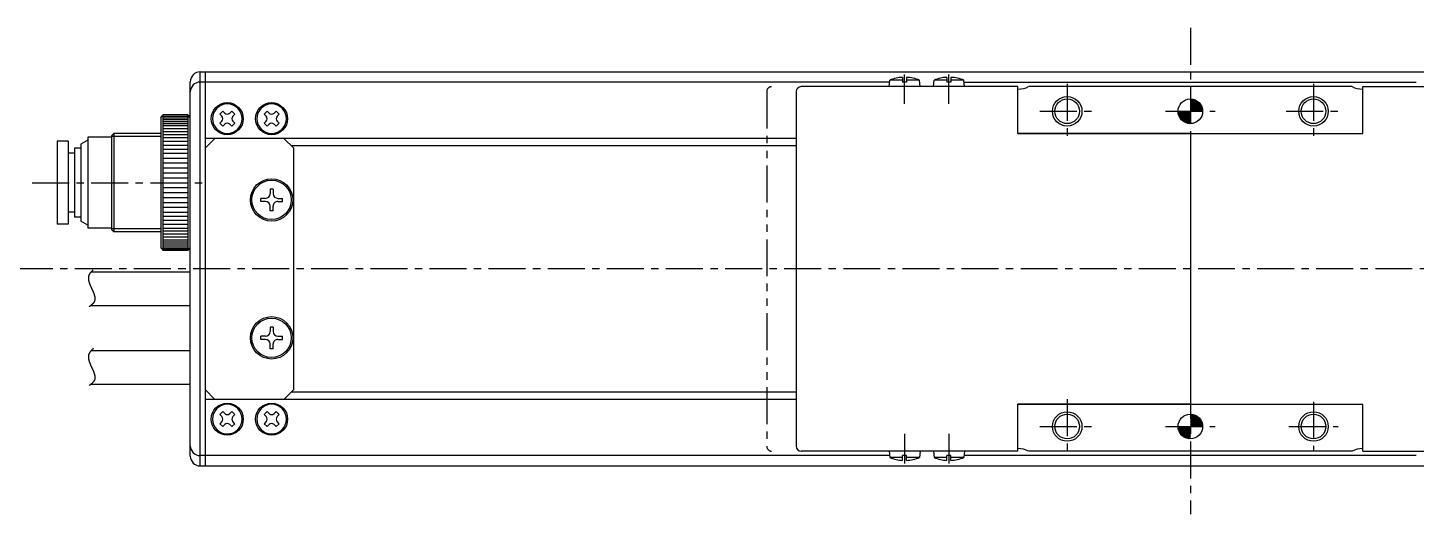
# Model space of a CAD drawing. Extents: x -649 to 158, y -52 to 438.
# Drawn here: x -507 to -225.1, y 339.2 to 438 of the extents above; entities that cross this region are included whole.
import ezdxf

# ---------------------------------------------------------------- set-up
doc = ezdxf.new("R2010")
doc.units = 0
for name, pattern in [('CENTER', [12, 7.5, -1.5, 1.5, -1.5]), ('CONTINOUS', [0]), ('PHANTOM', [15, 7.5, -1.5, 1.5, -1.5, 1.5, -1.5])]:
    doc.linetypes.add(name, pattern=pattern)
doc.layers.get('0').update_dxf_attribs({"linetype": 'CONTINUOUS'})
doc.layers.add('CENTER', color=1, linetype='CENTER')

# ---------------------------------------------------------------- blocks, each defined once
blk = doc.blocks.new('*X6')
at = {"color": 0}
for p, q in [((-270.96, 359.39), (-270.83, 359.52)), ((-270.96, 359.17), (-270.62, 359.5)), ((-270.96, 358.94), (-270.43, 359.47)), ((-270.96, 358.72), (-270.25, 359.42)), ((-270.96, 358.49), (-270.08, 359.37)), ((-270.96, 358.27), (-269.93, 359.3)), ((-270.96, 358.05), (-269.78, 359.23)), ((-270.96, 357.82), (-269.63, 359.15)), ((-270.96, 357.6), (-269.5, 359.06)), ((-270.96, 357.38), (-269.37, 358.96)), ((-270.96, 357.15), (-269.25, 358.86)), ((-270.86, 357.02), (-269.14, 358.74)), ((-270.64, 357.02), (-269.04, 358.63)), ((-270.41, 357.02), (-268.94, 358.5)), ((-270.19, 357.02), (-268.85, 358.37)), ((-269.97, 357.02), (-268.77, 358.23)), ((-269.74, 357.02), (-268.69, 358.08)), ((-273.45, 356.89), (-273.32, 357.02)), ((-273.43, 356.69), (-273.1, 357.02)), ((-273.4, 356.5), (-272.87, 357.02)), ((-273.36, 356.32), (-272.65, 357.02)), ((-273.3, 356.15), (-272.43, 357.02)), ((-273.23, 355.99), (-272.2, 357.02)), ((-273.16, 355.84), (-271.98, 357.02)), ((-273.08, 355.7), (-271.76, 357.02)), ((-272.99, 355.57), (-271.53, 357.02)), ((-272.89, 355.44), (-271.31, 357.02)), ((-272.79, 355.32), (-271.09, 357.02)), ((-272.68, 355.21), (-270.96, 356.93)), ((-272.56, 355.1), (-270.96, 356.71)), ((-272.43, 355.01), (-270.96, 356.48)), ((-272.3, 354.92), (-270.96, 356.26)), ((-272.16, 354.83), (-270.96, 356.03)), ((-272.01, 354.76), (-270.96, 355.81)), ((-271.85, 354.69), (-270.96, 355.59)), ((-271.69, 354.63), (-270.96, 355.36)), ((-271.51, 354.59), (-270.96, 355.14)), ((-269.52, 357.02), (-268.62, 357.92)), ((-269.3, 357.02), (-268.57, 357.75)), ((-269.07, 357.02), (-268.52, 357.58)), ((-268.85, 357.02), (-268.48, 357.39)), ((-268.63, 357.02), (-268.46, 357.19)), ((-271.32, 354.55), (-270.96, 354.92)), ((-271.12, 354.53), (-270.96, 354.69))]:
    blk.add_line(p, q, dxfattribs=at)
blk = doc.blocks.new('*X7')
at = {"color": 0}
for p, q in [((-270.96, 423.34), (-270.78, 423.52)), ((-270.96, 423.12), (-270.58, 423.5)), ((-270.96, 422.89), (-270.39, 423.46)), ((-270.96, 422.67), (-270.22, 423.41)), ((-270.96, 422.45), (-270.05, 423.35)), ((-270.96, 422.22), (-269.89, 423.29)), ((-270.96, 422), (-269.75, 423.21)), ((-270.96, 421.78), (-269.61, 423.13)), ((-270.96, 421.55), (-269.47, 423.04)), ((-270.96, 421.33), (-269.35, 422.94)), ((-270.96, 421.1), (-269.23, 422.83)), ((-273.45, 420.85), (-273.27, 421.02)), ((-273.43, 420.65), (-273.05, 421.02)), ((-273.39, 420.46), (-272.83, 421.02)), ((-273.34, 420.28), (-272.6, 421.02)), ((-273.29, 420.12), (-272.38, 421.02)), ((-273.22, 419.96), (-272.16, 421.02)), ((-273.14, 419.81), (-271.93, 421.02)), ((-273.06, 419.67), (-271.71, 421.02)), ((-272.97, 419.54), (-271.48, 421.02)), ((-272.87, 419.41), (-271.26, 421.02)), ((-272.76, 419.3), (-271.04, 421.02)), ((-272.65, 419.19), (-270.96, 420.88)), ((-272.53, 419.08), (-270.96, 420.66)), ((-272.4, 418.99), (-270.96, 420.43)), ((-272.27, 418.9), (-270.96, 420.21)), ((-272.13, 418.82), (-270.96, 419.99)), ((-270.81, 421.02), (-269.12, 422.72)), ((-270.59, 421.02), (-269.02, 422.6)), ((-270.37, 421.02), (-268.92, 422.47)), ((-270.14, 421.02), (-268.83, 422.34)), ((-269.92, 421.02), (-268.75, 422.2)), ((-269.7, 421.02), (-268.67, 422.04)), ((-269.47, 421.02), (-268.61, 421.89)), ((-269.25, 421.02), (-268.56, 421.72)), ((-269.02, 421.02), (-268.51, 421.54)), ((-268.8, 421.02), (-268.48, 421.35)), ((-268.58, 421.02), (-268.46, 421.14)), ((-271.98, 418.74), (-270.96, 419.76)), ((-271.82, 418.68), (-270.96, 419.54)), ((-271.65, 418.62), (-270.96, 419.32)), ((-271.47, 418.58), (-270.96, 419.09)), ((-271.28, 418.55), (-270.96, 418.87)), ((-271.07, 418.53), (-270.96, 418.64))]:
    blk.add_line(p, q, dxfattribs=at)

msp = doc.modelspace()

# ---------------------------------------------------------------- linework, layer by layer
at = {"color": 7, "linetype": 'CONTINOUS'}
for p, q in [((-471.96, 429.02), (144.04, 429.02)), ((-471.96, 349.02), (-471.96, 429.02)), ((-470.96, 429.02), (-470.96, 349.02)), ((-473.96, 351.02), (-473.96, 427.02)), ((-470.96, 426.95), (-471.96, 426.95)), ((-332.11, 426.95), (-470.96, 426.95)), ((-305.96, 426.02), (-349.96, 426.02)), ((-332.11, 426.02), (-331.99, 427.32)), ((-329.36, 427.32), (-331.99, 427.32)), ((-329.36, 427.91), (-329.36, 426.92)), ((-328.56, 426.92), (-329.36, 426.92)), ((-328.56, 427.91), (-328.56, 426.92)), ((-325.92, 427.32), (-328.56, 427.32)), ((-325.81, 426.02), (-325.92, 427.32)), ((-323.11, 426.02), (-322.99, 427.32)), ((-320.36, 427.32), (-322.99, 427.32)), ((-320.36, 427.91), (-320.36, 426.92)), ((-319.56, 426.92), (-320.36, 426.92)), ((-319.56, 427.91), (-319.56, 426.92)), ((-316.92, 427.32), (-319.56, 427.32)), ((-316.81, 426.02), (-316.92, 427.32)), ((-316.81, 426.95), (-225.11, 426.95)), ((-305.96, 416.52), (-305.96, 426.02)), ((-238.14, 426.02), (-303.78, 426.02)), ((-235.96, 426.02), (-191.96, 426.02)), ((-235.96, 416.52), (-235.96, 426.02)), ((-350.96, 425.02), (-350.96, 353.02)), ((-479.96, 419.77), (-479.46, 420.27)), ((-474.46, 420.27), (-479.46, 420.27)), ((-479.46, 392.77), (-479.46, 420.27)), ((-479.46, 420.02), (-474.46, 420.02)), ((-473.96, 419.77), (-474.46, 420.27)), ((-474.46, 420.27), (-474.46, 392.77)), ((-468, 420.46), (-467.39, 421.06)), ((-467.58, 420.05), (-468, 420.46)), ((-467.39, 421.06), (-466.98, 420.65)), ((-465.93, 420.65), (-465.52, 421.06)), ((-465.52, 421.06), (-464.92, 420.46)), ((-464.92, 420.46), (-465.33, 420.05)), ((-459, 420.46), (-458.39, 421.06)), ((-458.58, 420.05), (-459, 420.46)), ((-458.39, 421.06), (-457.98, 420.65)), ((-456.93, 420.65), (-456.52, 421.06)), ((-456.52, 421.06), (-455.92, 420.46)), ((-455.92, 420.46), (-456.33, 420.05)), ((-479.96, 419.77), (-479.96, 393.27)), ((-479.46, 419.72), (-474.46, 419.72)), ((-479.46, 419.32), (-474.46, 419.32)), ((-479.46, 418.92), (-474.46, 418.92)), ((-479.46, 418.52), (-474.46, 418.52)), ((-479.46, 418.12), (-474.46, 418.12)), ((-479.46, 417.52), (-474.46, 417.52)), ((-473.96, 393.27), (-473.96, 419.77)), ((-468, 418.59), (-467.58, 419)), ((-467.39, 417.99), (-468, 418.59)), ((-466.98, 418.4), (-467.39, 417.99)), ((-465.52, 417.99), (-465.93, 418.4)), ((-464.92, 418.59), (-465.52, 417.99)), ((-465.33, 419), (-464.92, 418.59)), ((-459, 418.59), (-458.58, 419)), ((-458.39, 417.99), (-459, 418.59)), ((-457.98, 418.4), (-458.39, 417.99)), ((-456.52, 417.99), (-456.93, 418.4)), ((-455.92, 418.59), (-456.52, 417.99)), ((-456.33, 419), (-455.92, 418.59)), ((-498.76, 414.92), (-500.96, 414.92)), ((-500.96, 414.92), (-500.96, 398.12)), ((-498.76, 414.92), (-498.76, 398.12)), ((-494.76, 415.17), (-496.16, 414.36)), ((-496.16, 414.35), (-496.16, 398.69)), ((-494.76, 415.77), (-494.76, 397.27)), ((-489.96, 415.77), (-494.76, 415.77)), ((-489.46, 416.52), (-489.96, 416.02)), ((-489.96, 416.02), (-489.96, 397.02)), ((-479.96, 415.92), (-489.96, 415.92)), ((-489.46, 416.52), (-489.46, 396.52)), ((-479.96, 416.52), (-489.46, 416.52)), ((-479.46, 416.92), (-474.46, 416.92)), ((-479.46, 416.32), (-474.46, 416.32)), ((-479.46, 415.72), (-474.46, 415.72)), ((-479.46, 414.92), (-474.46, 414.92)), ((-470.96, 413.52), (-468.96, 415.52)), ((-350.96, 415.52), (-470.96, 415.52)), ((-454.96, 415.52), (-468.96, 415.52)), ((-452.96, 413.52), (-454.96, 415.52)), ((-305.96, 416.52), (-235.96, 416.52)), ((-270.96, 416.52), (-305.96, 416.52)), ((-270.96, 416.52), (-270.96, 361.52)), ((-270.96, 416.52), (-235.96, 416.52)), ((-497.53, 412.52), (-498.76, 412.52)), ((-496.16, 413.52), (-497.47, 413.52)), ((-497.46, 413.52), (-497.46, 399.52)), ((-479.46, 414.12), (-474.46, 414.12)), ((-479.46, 413.32), (-474.46, 413.32)), ((-479.46, 412.52), (-474.46, 412.52)), ((-479.46, 411.52), (-474.46, 411.52)), ((-350.96, 414.02), (-453.46, 414.02)), ((-452.96, 364.52), (-452.96, 413.52)), ((-479.46, 410.52), (-474.46, 410.52)), ((-479.46, 409.52), (-474.46, 409.52)), ((-479.46, 408.52), (-474.46, 408.52)), ((-479.46, 407.52), (-474.46, 407.52)), ((-479.46, 406.52), (-474.46, 406.52)), ((-479.46, 405.52), (-474.46, 405.52)), ((-479.46, 404.52), (-474.46, 404.52)), ((-479.46, 403.52), (-474.46, 403.52)), ((-458.71, 403.34), (-459.66, 403.34)), ((-459.66, 402.71), (-459.66, 403.34)), ((-457.77, 405.22), (-457.77, 404.28)), ((-457.14, 405.22), (-457.77, 405.22)), ((-457.14, 405.22), (-457.14, 404.28)), ((-456.2, 403.34), (-455.26, 403.34)), ((-455.26, 402.71), (-455.26, 403.34)), ((-497.53, 400.52), (-498.76, 400.52)), ((-479.46, 402.52), (-474.46, 402.52)), ((-479.46, 401.52), (-474.46, 401.52)), ((-479.46, 400.52), (-474.46, 400.52)), ((-458.71, 402.71), (-459.66, 402.71)), ((-457.77, 400.82), (-457.77, 401.77)), ((-457.14, 400.82), (-457.77, 400.82)), ((-457.14, 400.82), (-457.14, 401.77)), ((-456.2, 402.71), (-455.26, 402.71)), ((-498.76, 398.12), (-500.96, 398.12)), ((-496.16, 399.52), (-497.47, 399.52)), ((-494.76, 397.88), (-496.16, 398.69)), ((-479.46, 399.72), (-474.46, 399.72)), ((-479.46, 398.92), (-474.46, 398.92)), ((-479.46, 398.12), (-474.46, 398.12)), ((-489.96, 397.27), (-494.76, 397.27)), ((-479.96, 397.12), (-489.96, 397.12)), ((-489.46, 396.52), (-489.96, 397.02)), ((-479.96, 396.52), (-489.46, 396.52)), ((-479.46, 397.32), (-474.46, 397.32)), ((-479.46, 396.72), (-474.46, 396.72)), ((-479.46, 396.12), (-474.46, 396.12)), ((-479.46, 395.52), (-474.46, 395.52)), ((-479.46, 394.92), (-474.46, 394.92)), ((-479.96, 393.27), (-479.46, 392.77)), ((-479.46, 394.52), (-474.46, 394.52)), ((-479.46, 394.12), (-474.46, 394.12)), ((-479.46, 393.72), (-474.46, 393.72)), ((-479.46, 393.32), (-474.46, 393.32)), ((-479.46, 393.02), (-474.46, 393.02)), ((-474.46, 392.77), (-479.46, 392.77)), ((-474.46, 392.77), (-473.96, 393.27)), ((-494.08, 388.42), (-473.96, 388.42)), ((-494.1, 381.62), (-473.96, 381.62)), ((-458.71, 375.34), (-459.66, 375.34)), ((-459.66, 374.71), (-459.66, 375.34)), ((-457.77, 377.22), (-457.77, 376.28)), ((-457.14, 377.22), (-457.77, 377.22)), ((-457.14, 377.22), (-457.14, 376.28)), ((-456.2, 375.34), (-455.26, 375.34)), ((-455.26, 374.71), (-455.26, 375.34)), ((-494.08, 372.42), (-473.96, 372.42)), ((-458.71, 374.71), (-459.66, 374.71)), ((-457.77, 372.82), (-457.77, 373.77)), ((-457.14, 372.82), (-457.77, 372.82)), ((-457.14, 372.82), (-457.14, 373.77)), ((-456.2, 374.71), (-455.26, 374.71)), ((-494.1, 365.62), (-473.96, 365.62)), ((-468.96, 362.52), (-470.96, 364.52)), ((-454.96, 362.52), (-452.96, 364.52)), ((-350.96, 364.02), (-453.46, 364.02)), ((-350.96, 362.52), (-470.96, 362.52)), ((-454.96, 362.52), (-468.96, 362.52)), ((-305.96, 352.02), (-305.96, 361.52)), ((-305.96, 361.52), (-235.96, 361.52)), ((-270.96, 361.52), (-305.96, 361.52)), ((-270.96, 361.52), (-235.96, 361.52)), ((-235.96, 352.02), (-235.96, 361.52)), ((-467.39, 360.06), (-468, 359.46)), ((-468, 359.46), (-467.58, 359.05)), ((-467.58, 358), (-468, 357.59)), ((-466.98, 359.65), (-467.39, 360.06)), ((-465.52, 360.06), (-465.93, 359.65)), ((-464.92, 359.46), (-465.52, 360.06)), ((-465.33, 359.05), (-464.92, 359.46)), ((-464.92, 357.59), (-465.33, 358)), ((-458.39, 360.06), (-459, 359.46)), ((-459, 359.46), (-458.58, 359.05)), ((-458.58, 358), (-459, 357.59)), ((-457.98, 359.65), (-458.39, 360.06)), ((-456.52, 360.06), (-456.93, 359.65)), ((-455.92, 359.46), (-456.52, 360.06)), ((-456.33, 359.05), (-455.92, 359.46)), ((-455.92, 357.59), (-456.33, 358)), ((-468, 357.59), (-467.39, 356.99)), ((-467.39, 356.99), (-466.98, 357.4)), ((-465.93, 357.4), (-465.52, 356.99)), ((-465.52, 356.99), (-464.92, 357.59)), ((-459, 357.59), (-458.39, 356.99)), ((-458.39, 356.99), (-457.98, 357.4)), ((-456.93, 357.4), (-456.52, 356.99)), ((-456.52, 356.99), (-455.92, 357.59)), ((-470.96, 351.1), (-471.96, 351.1)), ((-332.11, 351.1), (-470.96, 351.1)), ((-305.96, 352.02), (-349.96, 352.02)), ((-332.11, 352.02), (-331.99, 350.72)), ((-329.36, 350.72), (-331.99, 350.72)), ((-328.56, 351.12), (-329.36, 351.12)), ((-329.36, 350.13), (-329.36, 351.12)), ((-328.56, 350.13), (-328.56, 351.12)), ((-325.92, 350.72), (-328.56, 350.72)), ((-325.81, 352.02), (-325.92, 350.72)), ((-323.11, 352.02), (-322.99, 350.72)), ((-320.36, 350.72), (-322.99, 350.72)), ((-320.36, 350.13), (-320.36, 351.12)), ((-319.56, 351.12), (-320.36, 351.12)), ((-319.56, 350.13), (-319.56, 351.12)), ((-316.92, 350.72), (-319.56, 350.72)), ((-316.81, 352.02), (-316.92, 350.72)), ((-225.11, 351.1), (-316.81, 351.1)), ((-238.14, 352.02), (-303.78, 352.02)), ((-235.96, 352.02), (-191.96, 352.02)), ((-471.96, 349.02), (144.04, 349.02))]:
    msp.add_line(p, q, dxfattribs=at)
at = {"color": 3, "linetype": 'PHANTOM'}
msp.add_line((-356.96, 425.02), (-356.96, 353.02), dxfattribs=at)
at = {"color": 7}
for points in [[(-493.66, 388.84, 0), (-493.69, 388.81, 0), (-493.72, 388.78, 0), (-493.75, 388.75, 0), (-493.79, 388.72, 0), (-493.82, 388.69, 0), (-493.85, 388.66, 0), (-493.88, 388.62, 0), (-493.92, 388.59, 0), (-493.95, 388.56, 0), (-493.98, 388.53, 0), (-494.01, 388.5, 0), (-494.04, 388.46, 0), (-494.07, 388.43, 0), (-494.1, 388.4, 0), (-494.13, 388.37, 0), (-494.16, 388.33, 0), (-494.19, 388.3, 0), (-494.22, 388.26, 0), (-494.25, 388.23, 0), (-494.28, 388.19, 0), (-494.31, 388.16, 0), (-494.33, 388.12, 0), (-494.36, 388.09, 0), (-494.38, 388.05, 0), (-494.4, 388.01, 0), (-494.43, 387.98, 0), (-494.45, 387.94, 0), (-494.47, 387.9, 0), (-494.49, 387.87, 0), (-494.51, 387.83, 0), (-494.53, 387.79, 0), (-494.54, 387.75, 0), (-494.56, 387.71, 0), (-494.57, 387.68, 0), (-494.59, 387.64, 0), (-494.6, 387.6, 0), (-494.61, 387.56, 0), (-494.62, 387.52, 0), (-494.63, 387.48, 0), (-494.63, 387.44, 0), (-494.64, 387.4, 0), (-494.65, 387.36, 0), (-494.65, 387.32, 0), (-494.65, 387.28, 0), (-494.66, 387.24, 0), (-494.66, 387.19, 0), (-494.66, 387.15, 0), (-494.66, 387.11, 0), (-494.66, 387.07, 0), (-494.66, 387.03, 0), (-494.65, 386.98, 0), (-494.65, 386.94, 0), (-494.65, 386.9, 0), (-494.64, 386.86, 0), (-494.63, 386.81, 0), (-494.63, 386.77, 0), (-494.62, 386.73, 0), (-494.61, 386.68, 0), (-494.6, 386.64, 0), (-494.59, 386.6, 0), (-494.58, 386.55, 0), (-494.57, 386.51, 0), (-494.56, 386.46, 0), (-494.55, 386.42, 0), (-494.54, 386.37, 0), (-494.52, 386.33, 0), (-494.51, 386.28, 0), (-494.5, 386.24, 0), (-494.48, 386.19, 0), (-494.46, 386.15, 0), (-494.45, 386.1, 0), (-494.43, 386.06, 0), (-494.42, 386.01, 0), (-494.4, 385.97, 0), (-494.38, 385.92, 0), (-494.36, 385.88, 0), (-494.35, 385.83, 0), (-494.33, 385.79, 0), (-494.31, 385.74, 0), (-494.29, 385.69, 0), (-494.27, 385.65, 0), (-494.25, 385.6, 0), (-494.23, 385.56, 0), (-494.21, 385.51, 0), (-494.19, 385.46, 0), (-494.17, 385.42, 0), (-494.15, 385.37, 0), (-494.13, 385.33, 0), (-494.11, 385.28, 0), (-494.08, 385.23, 0), (-494.06, 385.19, 0), (-494.04, 385.14, 0), (-494.02, 385.1, 0), (-494, 385.05, 0), (-493.98, 385, 0), (-493.96, 384.96, 0), (-493.94, 384.91, 0), (-493.92, 384.87, 0), (-493.89, 384.82, 0), (-493.87, 384.77, 0), (-493.85, 384.73, 0), (-493.83, 384.68, 0), (-493.81, 384.63, 0), (-493.79, 384.59, 0), (-493.77, 384.54, 0), (-493.75, 384.5, 0), (-493.73, 384.45, 0), (-493.71, 384.41, 0), (-493.69, 384.36, 0), (-493.67, 384.32, 0), (-493.65, 384.27, 0), (-493.64, 384.23, 0), (-493.62, 384.18, 0), (-493.6, 384.14, 0), (-493.58, 384.09, 0), (-493.57, 384.05, 0), (-493.55, 384, 0), (-493.53, 383.96, 0), (-493.52, 383.91, 0), (-493.5, 383.87, 0), (-493.49, 383.82, 0), (-493.47, 383.78, 0), (-493.46, 383.74, 0), (-493.45, 383.69, 0), (-493.44, 383.65, 0), (-493.42, 383.61, 0), (-493.41, 383.56, 0), (-493.4, 383.52, 0), (-493.39, 383.48, 0), (-493.38, 383.44, 0), (-493.37, 383.39, 0), (-493.37, 383.35, 0), (-493.36, 383.31, 0), (-493.35, 383.27, 0), (-493.35, 383.23, 0), (-493.34, 383.18, 0), (-493.34, 383.14, 0), (-493.33, 383.1, 0), (-493.33, 383.06, 0), (-493.33, 383.02, 0), (-493.33, 382.98, 0), (-493.33, 382.94, 0), (-493.33, 382.9, 0), (-493.33, 382.86, 0), (-493.33, 382.82, 0), (-493.34, 382.78, 0), (-493.34, 382.74, 0), (-493.35, 382.7, 0), (-493.36, 382.67, 0), (-493.37, 382.63, 0), (-493.37, 382.59, 0), (-493.38, 382.55, 0), (-493.4, 382.51, 0), (-493.41, 382.48, 0), (-493.42, 382.44, 0), (-493.44, 382.4, 0), (-493.45, 382.37, 0), (-493.47, 382.33, 0), (-493.49, 382.3, 0), (-493.51, 382.26, 0), (-493.53, 382.23, 0), (-493.55, 382.19, 0), (-493.57, 382.16, 0), (-493.6, 382.12, 0), (-493.62, 382.09, 0), (-493.65, 382.06, 0), (-493.68, 382.02, 0), (-493.71, 381.99, 0), (-493.74, 381.96, 0), (-493.76, 381.93, 0), (-493.8, 381.9, 0), (-493.83, 381.86, 0), (-493.86, 381.83, 0), (-493.89, 381.8, 0), (-493.93, 381.77, 0), (-493.96, 381.74, 0), (-493.99, 381.71, 0), (-494.03, 381.68, 0), (-494.06, 381.65, 0), (-494.1, 381.62, 0), (-494.13, 381.6, 0), (-494.17, 381.57, 0), (-494.21, 381.54, 0), (-494.24, 381.51, 0), (-494.28, 381.49, 0), (-494.32, 381.46, 0), (-494.35, 381.43, 0), (-494.39, 381.41, 0), (-494.43, 381.38, 0), (-494.46, 381.36, 0), (-494.5, 381.33, 0)], [(-493.66, 372.84, 0), (-493.69, 372.81, 0), (-493.72, 372.78, 0), (-493.75, 372.75, 0), (-493.79, 372.72, 0), (-493.82, 372.69, 0), (-493.85, 372.66, 0), (-493.88, 372.62, 0), (-493.92, 372.59, 0), (-493.95, 372.56, 0), (-493.98, 372.53, 0), (-494.01, 372.5, 0), (-494.04, 372.46, 0), (-494.07, 372.43, 0), (-494.1, 372.4, 0), (-494.13, 372.37, 0), (-494.16, 372.33, 0), (-494.19, 372.3, 0), (-494.22, 372.26, 0), (-494.25, 372.23, 0), (-494.28, 372.19, 0), (-494.31, 372.16, 0), (-494.33, 372.12, 0), (-494.36, 372.09, 0), (-494.38, 372.05, 0), (-494.4, 372.01, 0), (-494.43, 371.98, 0), (-494.45, 371.94, 0), (-494.47, 371.9, 0), (-494.49, 371.87, 0), (-494.51, 371.83, 0), (-494.53, 371.79, 0), (-494.54, 371.75, 0), (-494.56, 371.71, 0), (-494.57, 371.68, 0), (-494.59, 371.64, 0), (-494.6, 371.6, 0), (-494.61, 371.56, 0), (-494.62, 371.52, 0), (-494.63, 371.48, 0), (-494.63, 371.44, 0), (-494.64, 371.4, 0), (-494.65, 371.36, 0), (-494.65, 371.32, 0), (-494.65, 371.28, 0), (-494.66, 371.24, 0), (-494.66, 371.19, 0), (-494.66, 371.15, 0), (-494.66, 371.11, 0), (-494.66, 371.07, 0), (-494.66, 371.03, 0), (-494.65, 370.98, 0), (-494.65, 370.94, 0), (-494.65, 370.9, 0), (-494.64, 370.86, 0), (-494.63, 370.81, 0), (-494.63, 370.77, 0), (-494.62, 370.73, 0), (-494.61, 370.68, 0), (-494.6, 370.64, 0), (-494.59, 370.6, 0), (-494.58, 370.55, 0), (-494.57, 370.51, 0), (-494.56, 370.46, 0), (-494.55, 370.42, 0), (-494.54, 370.37, 0), (-494.52, 370.33, 0), (-494.51, 370.28, 0), (-494.5, 370.24, 0), (-494.48, 370.19, 0), (-494.46, 370.15, 0), (-494.45, 370.1, 0), (-494.43, 370.06, 0), (-494.42, 370.01, 0), (-494.4, 369.97, 0), (-494.38, 369.92, 0), (-494.36, 369.88, 0), (-494.35, 369.83, 0), (-494.33, 369.79, 0), (-494.31, 369.74, 0), (-494.29, 369.69, 0), (-494.27, 369.65, 0), (-494.25, 369.6, 0), (-494.23, 369.56, 0), (-494.21, 369.51, 0), (-494.19, 369.46, 0), (-494.17, 369.42, 0), (-494.15, 369.37, 0), (-494.13, 369.33, 0), (-494.11, 369.28, 0), (-494.08, 369.23, 0), (-494.06, 369.19, 0), (-494.04, 369.14, 0), (-494.02, 369.1, 0), (-494, 369.05, 0), (-493.98, 369, 0), (-493.96, 368.96, 0), (-493.94, 368.91, 0), (-493.92, 368.87, 0), (-493.89, 368.82, 0), (-493.87, 368.77, 0), (-493.85, 368.73, 0), (-493.83, 368.68, 0), (-493.81, 368.63, 0), (-493.79, 368.59, 0), (-493.77, 368.54, 0), (-493.75, 368.5, 0), (-493.73, 368.45, 0), (-493.71, 368.41, 0), (-493.69, 368.36, 0), (-493.67, 368.32, 0), (-493.65, 368.27, 0), (-493.64, 368.23, 0), (-493.62, 368.18, 0), (-493.6, 368.14, 0), (-493.58, 368.09, 0), (-493.57, 368.05, 0), (-493.55, 368, 0), (-493.53, 367.96, 0), (-493.52, 367.91, 0), (-493.5, 367.87, 0), (-493.49, 367.82, 0), (-493.47, 367.78, 0), (-493.46, 367.74, 0), (-493.45, 367.69, 0), (-493.44, 367.65, 0), (-493.42, 367.61, 0), (-493.41, 367.56, 0), (-493.4, 367.52, 0), (-493.39, 367.48, 0), (-493.38, 367.44, 0), (-493.37, 367.39, 0), (-493.37, 367.35, 0), (-493.36, 367.31, 0), (-493.35, 367.27, 0), (-493.35, 367.23, 0), (-493.34, 367.18, 0), (-493.34, 367.14, 0), (-493.33, 367.1, 0), (-493.33, 367.06, 0), (-493.33, 367.02, 0), (-493.33, 366.98, 0), (-493.33, 366.94, 0), (-493.33, 366.9, 0), (-493.33, 366.86, 0), (-493.33, 366.82, 0), (-493.34, 366.78, 0), (-493.34, 366.74, 0), (-493.35, 366.7, 0), (-493.36, 366.67, 0), (-493.37, 366.63, 0), (-493.37, 366.59, 0), (-493.38, 366.55, 0), (-493.4, 366.51, 0), (-493.41, 366.48, 0), (-493.42, 366.44, 0), (-493.44, 366.4, 0), (-493.45, 366.37, 0), (-493.47, 366.33, 0), (-493.49, 366.3, 0), (-493.51, 366.26, 0), (-493.53, 366.23, 0), (-493.55, 366.19, 0), (-493.57, 366.16, 0), (-493.6, 366.12, 0), (-493.62, 366.09, 0), (-493.65, 366.06, 0), (-493.68, 366.02, 0), (-493.71, 365.99, 0), (-493.74, 365.96, 0), (-493.76, 365.93, 0), (-493.8, 365.9, 0), (-493.83, 365.86, 0), (-493.86, 365.83, 0), (-493.89, 365.8, 0), (-493.93, 365.77, 0), (-493.96, 365.74, 0), (-493.99, 365.71, 0), (-494.03, 365.68, 0), (-494.06, 365.65, 0), (-494.1, 365.62, 0), (-494.13, 365.6, 0), (-494.17, 365.57, 0), (-494.21, 365.54, 0), (-494.24, 365.51, 0), (-494.28, 365.49, 0), (-494.32, 365.46, 0), (-494.35, 365.43, 0), (-494.39, 365.41, 0), (-494.43, 365.38, 0), (-494.46, 365.36, 0), (-494.5, 365.33, 0)]]:
    msp.add_polyline3d(points, dxfattribs=at)
at = {"color": 7, "linetype": 'CONTINOUS'}
for centre, radius in [((-295.96, 421.02), 3), ((-295.96, 421.02), 2.5), ((-270.96, 421.02), 2.5), ((-245.96, 421.02), 3), ((-245.96, 421.02), 2.5), ((-466.46, 419.52), 3.25), ((-457.46, 419.52), 3.25), ((-457.46, 403.02), 4.3), ((-457.46, 403.02), 4), ((-457.46, 375.02), 4.3), ((-457.46, 375.02), 4), ((-466.46, 358.52), 3.25), ((-457.46, 358.52), 3.25), ((-295.96, 357.02), 3), ((-295.96, 357.02), 2.5), ((-270.96, 357.02), 2.5), ((-245.96, 357.02), 3), ((-245.96, 357.02), 2.5)]:
    msp.add_circle(centre, radius, dxfattribs=at)
for centre, radius, start, end in [((-471.96, 427.02), 2, 90, 180), ((-471.96, 424.95), 2, 90, 180), ((-349.96, 425.02), 1, 90, 180), ((-328.96, 419.94), 7.98, 92.8723, 112.3565), ((-328.96, 419.94), 7.98, 67.6435, 87.1277), ((-319.96, 419.94), 7.98, 92.8723, 112.3565), ((-319.96, 419.94), 7.98, 67.6435, 87.1277), ((-305.96, 430.52), 5, 270, 295.8419), ((-235.96, 430.52), 5, 244.1581, 270), ((-466.46, 419.52), 3, 0.0003, 0), ((-468.11, 419.52), 0.742, 315, 44.9999), ((-466.46, 421.17), 0.742, 225, 315), ((-464.81, 419.52), 0.742, 135, 224.9999), ((-457.46, 419.52), 3, 0.0003, 0), ((-459.11, 419.52), 0.742, 315, 44.9999), ((-457.46, 421.17), 0.742, 225, 315), ((-455.81, 419.52), 0.742, 135, 224.9999), ((-466.46, 417.87), 0.742, 45, 134.9999), ((-457.46, 417.87), 0.742, 45, 134.9999), ((-458.71, 404.28), 0.94, 270, 0), ((-456.2, 404.28), 0.94, 180, 270), ((-458.71, 401.77), 0.94, 360, 90), ((-456.2, 401.77), 0.94, 89.9999, 180), ((-458.71, 376.28), 0.94, 270, 0), ((-456.2, 376.28), 0.94, 180, 270), ((-458.71, 373.77), 0.94, 360, 90), ((-456.2, 373.77), 0.94, 89.9999, 180), ((-466.46, 358.52), 3, 0, 359.9997), ((-457.46, 358.52), 3, 0, 359.9997), ((-468.11, 358.52), 0.742, 315.0001, 45), ((-466.46, 360.17), 0.742, 225.0001, 315), ((-464.81, 358.52), 0.742, 135.0001, 225), ((-459.11, 358.52), 0.742, 315.0001, 45), ((-457.46, 360.17), 0.742, 225.0001, 315), ((-455.81, 358.52), 0.742, 135.0001, 225), ((-466.46, 356.87), 0.742, 45, 135), ((-457.46, 356.87), 0.742, 45, 135), ((-471.96, 353.1), 2, 180, 270), ((-349.96, 353.02), 1, 180, 270), ((-305.96, 347.52), 5, 64.1581, 90), ((-235.96, 347.52), 5, 90, 115.8419), ((-471.96, 351.02), 2, 180, 270), ((-328.96, 358.11), 7.98, 247.6435, 267.1277), ((-328.96, 358.11), 7.98, 272.8723, 292.3565), ((-319.96, 358.11), 7.98, 247.6435, 267.1277), ((-319.96, 358.11), 7.98, 272.8723, 292.3565)]:
    msp.add_arc(centre, radius, start, end, dxfattribs=at)
at = {"color": 3, "linetype": 'PHANTOM'}
for centre, start, end in [((-355.96, 425.02), 90, 180), ((-355.96, 353.02), 180, 270)]:
    msp.add_arc(centre, 1, start, end, dxfattribs=at)
at = {"layer": 'CENTER', "color": 1, "linetype": 'CENTER'}
for p, q in [((-270.96, 437.98), (-270.96, 339.2)), ((-328.96, 422.52), (-328.96, 428.52)), ((-319.96, 422.52), (-319.96, 428.52)), ((-295.96, 426.56), (-295.96, 415.48)), ((-245.96, 426.56), (-245.96, 415.48)), ((-301.5, 421.02), (-290.42, 421.02)), ((-276, 421.02), (-265.92, 421.02)), ((-251.5, 421.02), (-240.42, 421.02)), ((-506.07, 406.52), (-470.96, 406.52)), ((158.1, 389.02), (-511.14, 389.02)), ((-295.96, 362.56), (-295.96, 351.48)), ((-245.96, 362.06), (-245.96, 351.98)), ((-328.96, 355.52), (-328.96, 349.52)), ((-319.96, 355.52), (-319.96, 349.52)), ((-301.5, 357.02), (-290.42, 357.02)), ((-276, 357.02), (-265.92, 357.02)), ((-251, 357.02), (-240.92, 357.02))]:
    msp.add_line(p, q, dxfattribs=at)

# ---------------------------------------------------------------- block references
at = {"color": 7, "linetype": 'CONTINOUS'}
for name in ['*X7', '*X6']:
    msp.add_blockref(name, (0, 0), dxfattribs=at)

doc.saveas('drawing.dxf')
